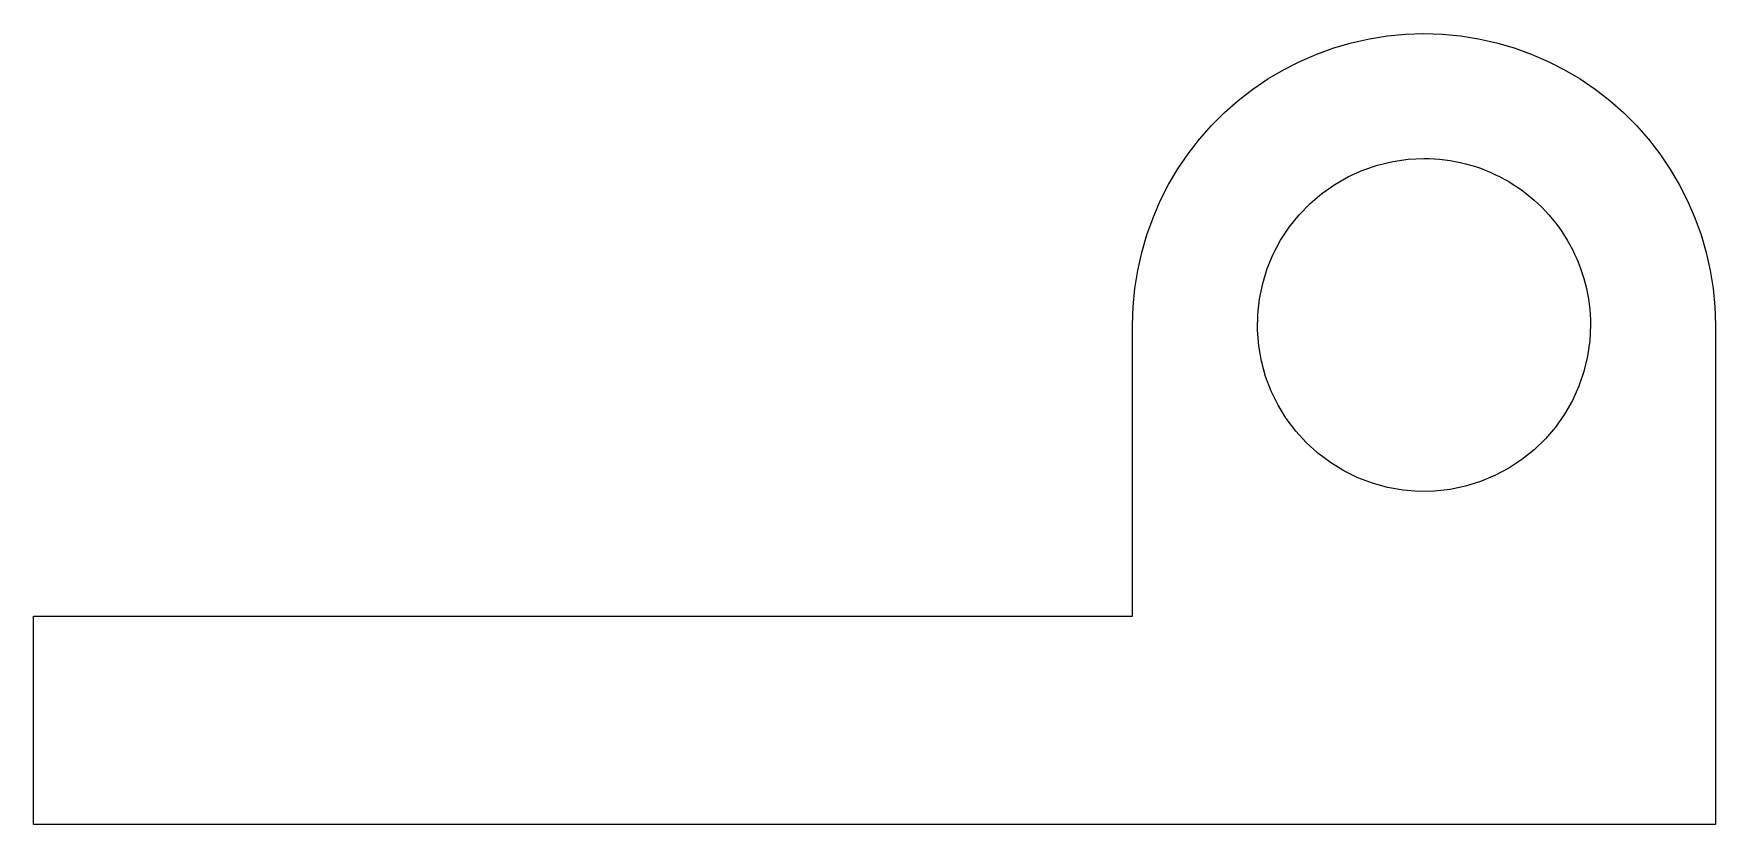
# Model space of a CAD drawing. Header units: metres. Extents: x -32.7 to 7.7, y 0 to 19.
import ezdxf

# ---------------------------------------------------------------- set-up
doc = ezdxf.new("R2010")
doc.units = ezdxf.units.M

msp = doc.modelspace()

# ---------------------------------------------------------------- linework, layer by layer
for points in [[(-6.3, 12), (-6.286, 12.44), (-6.245, 12.877), (-6.176, 13.312), (-6.08, 13.741), (-5.957, 14.163), (-5.808, 14.577), (-5.634, 14.98), (-5.434, 15.372), (-5.21, 15.751), (-4.963, 16.114), (-4.694, 16.462), (-4.403, 16.792), (-4.092, 17.103), (-3.762, 17.394), (-3.414, 17.663), (-3.051, 17.91), (-2.672, 18.134), (-2.28, 18.334), (-1.877, 18.508), (-1.463, 18.657), (-1.041, 18.78), (-0.612, 18.876), (-0.177, 18.945), (0.26, 18.986), (0.7, 19), (1.14, 18.986), (1.577, 18.945), (2.012, 18.876), (2.441, 18.78), (2.863, 18.657), (3.277, 18.508), (3.68, 18.334), (4.072, 18.134), (4.451, 17.91), (4.814, 17.663), (5.162, 17.394), (5.492, 17.103), (5.803, 16.792), (6.094, 16.462), (6.363, 16.114), (6.61, 15.751), (6.834, 15.372), (7.034, 14.98), (7.208, 14.577), (7.357, 14.163), (7.48, 13.741), (7.576, 13.312), (7.645, 12.877), (7.686, 12.44), (7.7, 12)], [(4.7, 12), (4.682, 11.624), (4.629, 11.25), (4.541, 10.884), (4.419, 10.528), (4.264, 10.184), (4.077, 9.857), (3.861, 9.548), (3.616, 9.262), (3.345, 9), (3.051, 8.764), (2.736, 8.557), (2.403, 8.381), (2.055, 8.236), (1.695, 8.126), (1.326, 8.049), (0.951, 8.008), (0.574, 8.002), (0.199, 8.032), (-0.173, 8.096), (-0.536, 8.196), (-0.889, 8.329), (-1.227, 8.495), (-1.548, 8.692), (-1.85, 8.918), (-2.128, 9.172), (-2.382, 9.45), (-2.608, 9.752), (-2.805, 10.073), (-2.971, 10.411), (-3.104, 10.764), (-3.204, 11.127), (-3.268, 11.499), (-3.298, 11.874), (-3.292, 12.251), (-3.251, 12.626), (-3.174, 12.995), (-3.064, 13.355), (-2.919, 13.703), (-2.743, 14.036), (-2.536, 14.351), (-2.3, 14.645), (-2.038, 14.916), (-1.752, 15.161), (-1.443, 15.377), (-1.116, 15.564), (-0.772, 15.719), (-0.416, 15.841), (-0.05, 15.929), (0.324, 15.982), (0.7, 16)], [(0.7, 16), (0.826, 15.998), (0.951, 15.992), (1.076, 15.982), (1.201, 15.968), (1.326, 15.951), (1.45, 15.929), (1.573, 15.904), (1.695, 15.874), (1.816, 15.841), (1.936, 15.804), (2.055, 15.764), (2.172, 15.719), (2.289, 15.671), (2.403, 15.619), (2.516, 15.564), (2.627, 15.505), (2.736, 15.443), (2.843, 15.377), (2.948, 15.308), (3.051, 15.236), (3.152, 15.161), (3.25, 15.082), (3.345, 15), (3.438, 14.916), (3.528, 14.828), (3.616, 14.738), (3.7, 14.645), (3.782, 14.55), (3.861, 14.452), (3.936, 14.351), (4.008, 14.248), (4.077, 14.143), (4.143, 14.036), (4.205, 13.927), (4.264, 13.816), (4.319, 13.703), (4.371, 13.589), (4.419, 13.472), (4.464, 13.355), (4.504, 13.236), (4.541, 13.116), (4.574, 12.995), (4.604, 12.873), (4.629, 12.75), (4.651, 12.626), (4.668, 12.501), (4.682, 12.376), (4.692, 12.251), (4.698, 12.126), (4.7, 12)], [(-6.3, 5), (-6.3, 5.14), (-6.3, 5.28), (-6.3, 5.42), (-6.3, 5.56), (-6.3, 5.7), (-6.3, 5.84), (-6.3, 5.98), (-6.3, 6.12), (-6.3, 6.26), (-6.3, 6.4), (-6.3, 6.54), (-6.3, 6.68), (-6.3, 6.82), (-6.3, 6.96), (-6.3, 7.1), (-6.3, 7.24), (-6.3, 7.38), (-6.3, 7.52), (-6.3, 7.66), (-6.3, 7.8), (-6.3, 7.94), (-6.3, 8.08), (-6.3, 8.22), (-6.3, 8.36), (-6.3, 8.5), (-6.3, 8.64), (-6.3, 8.78), (-6.3, 8.92), (-6.3, 9.06), (-6.3, 9.2), (-6.3, 9.34), (-6.3, 9.48), (-6.3, 9.62), (-6.3, 9.76), (-6.3, 9.9), (-6.3, 10.04), (-6.3, 10.18), (-6.3, 10.32), (-6.3, 10.46), (-6.3, 10.6), (-6.3, 10.74), (-6.3, 10.88), (-6.3, 11.02), (-6.3, 11.16), (-6.3, 11.3), (-6.3, 11.44), (-6.3, 11.58), (-6.3, 11.72), (-6.3, 11.86), (-6.3, 12)], [(-6.3, 5), (-6.3, 5.14), (-6.3, 5.28), (-6.3, 5.42), (-6.3, 5.56), (-6.3, 5.7), (-6.3, 5.84), (-6.3, 5.98), (-6.3, 6.12), (-6.3, 6.26), (-6.3, 6.4), (-6.3, 6.54), (-6.3, 6.68), (-6.3, 6.82), (-6.3, 6.96), (-6.3, 7.1), (-6.3, 7.24), (-6.3, 7.38), (-6.3, 7.52), (-6.3, 7.66), (-6.3, 7.8), (-6.3, 7.94), (-6.3, 8.08), (-6.3, 8.22), (-6.3, 8.36), (-6.3, 8.5), (-6.3, 8.64), (-6.3, 8.78), (-6.3, 8.92), (-6.3, 9.06), (-6.3, 9.2), (-6.3, 9.34), (-6.3, 9.48), (-6.3, 9.62), (-6.3, 9.76), (-6.3, 9.9), (-6.3, 10.04), (-6.3, 10.18), (-6.3, 10.32), (-6.3, 10.46), (-6.3, 10.6), (-6.3, 10.74), (-6.3, 10.88), (-6.3, 11.02), (-6.3, 11.16), (-6.3, 11.3), (-6.3, 11.44), (-6.3, 11.58), (-6.3, 11.72), (-6.3, 11.86), (-6.3, 12)], [(7.7, 12), (7.7, 11.76), (7.7, 11.52), (7.7, 11.28), (7.7, 11.04), (7.7, 10.8), (7.7, 10.56), (7.7, 10.32), (7.7, 10.08), (7.7, 9.84), (7.7, 9.6), (7.7, 9.36), (7.7, 9.12), (7.7, 8.88), (7.7, 8.64), (7.7, 8.4), (7.7, 8.16), (7.7, 7.92), (7.7, 7.68), (7.7, 7.44), (7.7, 7.2), (7.7, 6.96), (7.7, 6.72), (7.7, 6.48), (7.7, 6.24), (7.7, 6), (7.7, 5.76), (7.7, 5.52), (7.7, 5.28), (7.7, 5.04), (7.7, 4.8), (7.7, 4.56), (7.7, 4.32), (7.7, 4.08), (7.7, 3.84), (7.7, 3.6), (7.7, 3.36), (7.7, 3.12), (7.7, 2.88), (7.7, 2.64), (7.7, 2.4), (7.7, 2.16), (7.7, 1.92), (7.7, 1.68), (7.7, 1.44), (7.7, 1.2), (7.7, 0.96), (7.7, 0.72), (7.7, 0.48), (7.7, 0.24), (7.7, 0)], [(-32.7, 0), (-32.7, 0.1), (-32.7, 0.2), (-32.7, 0.3), (-32.7, 0.4), (-32.7, 0.5), (-32.7, 0.6), (-32.7, 0.7), (-32.7, 0.8), (-32.7, 0.9), (-32.7, 1), (-32.7, 1.1), (-32.7, 1.2), (-32.7, 1.3), (-32.7, 1.4), (-32.7, 1.5), (-32.7, 1.6), (-32.7, 1.7), (-32.7, 1.8), (-32.7, 1.9), (-32.7, 2), (-32.7, 2.1), (-32.7, 2.2), (-32.7, 2.3), (-32.7, 2.4), (-32.7, 2.5), (-32.7, 2.6), (-32.7, 2.7), (-32.7, 2.8), (-32.7, 2.9), (-32.7, 3), (-32.7, 3.1), (-32.7, 3.2), (-32.7, 3.3), (-32.7, 3.4), (-32.7, 3.5), (-32.7, 3.6), (-32.7, 3.7), (-32.7, 3.8), (-32.7, 3.9), (-32.7, 4), (-32.7, 4.1), (-32.7, 4.2), (-32.7, 4.3), (-32.7, 4.4), (-32.7, 4.5), (-32.7, 4.6), (-32.7, 4.7), (-32.7, 4.8), (-32.7, 4.9), (-32.7, 5)], [(-32.7, 5), (-32.172, 5), (-31.644, 5), (-31.116, 5), (-30.588, 5), (-30.06, 5), (-29.532, 5), (-29.004, 5), (-28.476, 5), (-27.948, 5), (-27.42, 5), (-26.892, 5), (-26.364, 5), (-25.836, 5), (-25.308, 5), (-24.78, 5), (-24.252, 5), (-23.724, 5), (-23.196, 5), (-22.668, 5), (-22.14, 5), (-21.612, 5), (-21.084, 5), (-20.556, 5), (-20.028, 5), (-19.5, 5), (-18.972, 5), (-18.444, 5), (-17.916, 5), (-17.388, 5), (-16.86, 5), (-16.332, 5), (-15.804, 5), (-15.276, 5), (-14.748, 5), (-14.22, 5), (-13.692, 5), (-13.164, 5), (-12.636, 5), (-12.108, 5), (-11.58, 5), (-11.052, 5), (-10.524, 5), (-9.996, 5), (-9.468, 5), (-8.94, 5), (-8.412, 5), (-7.884, 5), (-7.356, 5), (-6.828, 5), (-6.3, 5)], [(-20, 5), (-19.726, 5), (-19.452, 5), (-19.178, 5), (-18.904, 5), (-18.63, 5), (-18.356, 5), (-18.082, 5), (-17.808, 5), (-17.534, 5), (-17.26, 5), (-16.986, 5), (-16.712, 5), (-16.438, 5), (-16.164, 5), (-15.89, 5), (-15.616, 5), (-15.342, 5), (-15.068, 5), (-14.794, 5), (-14.52, 5), (-14.246, 5), (-13.972, 5), (-13.698, 5), (-13.424, 5), (-13.15, 5), (-12.876, 5), (-12.602, 5), (-12.328, 5), (-12.054, 5), (-11.78, 5), (-11.506, 5), (-11.232, 5), (-10.958, 5), (-10.684, 5), (-10.41, 5), (-10.136, 5), (-9.862, 5), (-9.588, 5), (-9.314, 5), (-9.04, 5), (-8.766, 5), (-8.492, 5), (-8.218, 5), (-7.944, 5), (-7.67, 5), (-7.396, 5), (-7.122, 5), (-6.848, 5), (-6.574, 5), (-6.3, 5)], [(7.7, 0), (6.892, 0), (6.084, 0), (5.276, 0), (4.468, 0), (3.66, 0), (2.852, 0), (2.044, 0), (1.236, 0), (0.428, 0), (-0.38, 0), (-1.188, 0), (-1.996, 0), (-2.804, 0), (-3.612, 0), (-4.42, 0), (-5.228, 0), (-6.036, 0), (-6.844, 0), (-7.652, 0), (-8.46, 0), (-9.268, 0), (-10.076, 0), (-10.884, 0), (-11.692, 0), (-12.5, 0), (-13.308, 0), (-14.116, 0), (-14.924, 0), (-15.732, 0), (-16.54, 0), (-17.348, 0), (-18.156, 0), (-18.964, 0), (-19.772, 0), (-20.58, 0), (-21.388, 0), (-22.196, 0), (-23.004, 0), (-23.812, 0), (-24.62, 0), (-25.428, 0), (-26.236, 0), (-27.044, 0), (-27.852, 0), (-28.66, 0), (-29.468, 0), (-30.276, 0), (-31.084, 0), (-31.892, 0), (-32.7, 0)]]:
    msp.add_lwpolyline(points)

doc.saveas('drawing.dxf')
